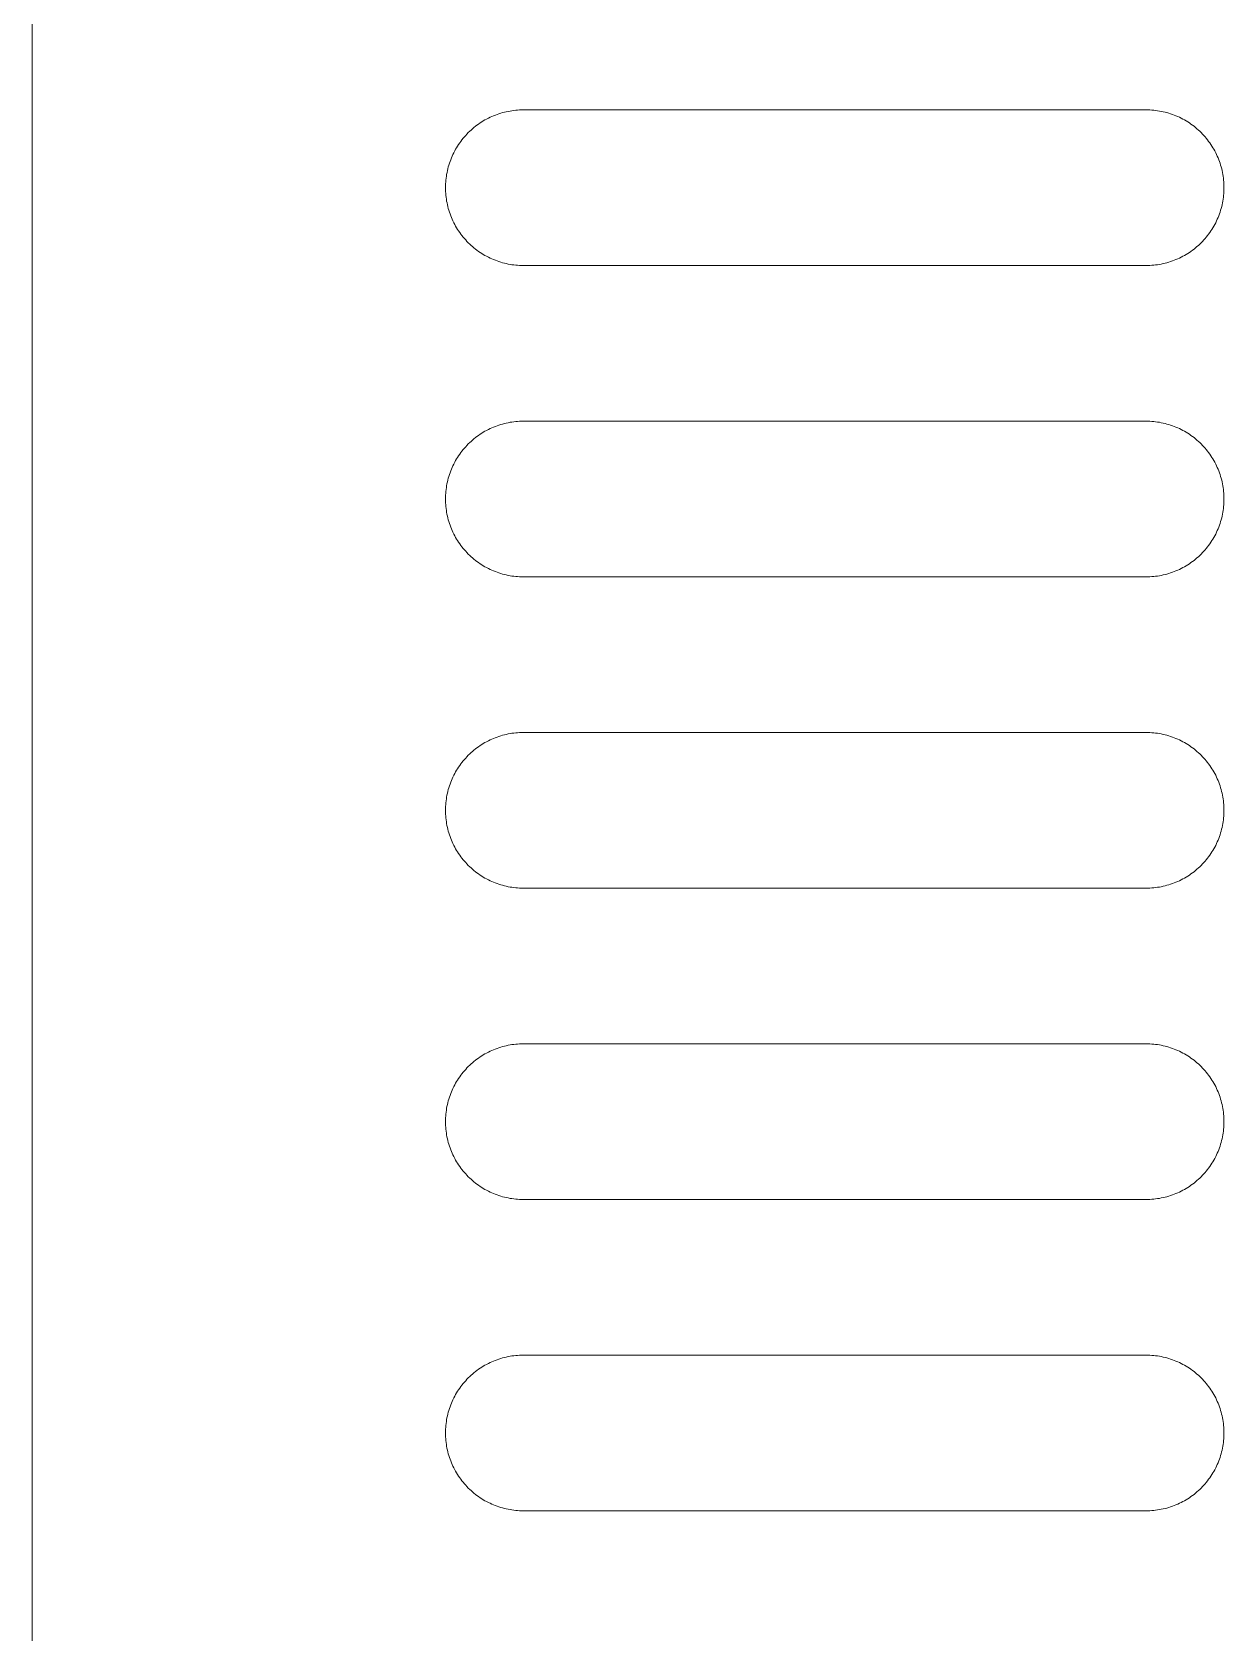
# Model space of a CAD drawing. Header units: millimetres. Extents: x -159872 to 386485, y -250577 to 158966.
# Drawn here: x 156742.96 to 156777.41, y 12891.62 to 12937.91 of the extents above; entities that cross this region are included whole.
import ezdxf

# ---------------------------------------------------------------- set-up
doc = ezdxf.new("R2010")
doc.units = ezdxf.units.MM
doc.layers.get('0').update_dxf_attribs({"lineweight": 25})
doc.layers.add('LDS-equipment-kitchen equipment', color=3, linetype='Continuous', lineweight=13)

# ---------------------------------------------------------------- blocks, each defined once
blk = doc.blocks.new('A$C9600e4bc')
at = {"linetype": 'Continuous', "transparency": 33554687}
for points in [[(0, 1395, 0), (682.4, 1395, 0)], [(116.2, 1383.05, 0), (116.2, 1383.05, 0)], [(125.2, 1383.05, 0), (125.2, 1383.05, 0)], [(134.2, 1383.05, 0), (134.2, 1383.05, 0)], [(143.2, 1383.05, 0), (143.2, 1383.05, 0)], [(152.2, 1383.05, 0), (152.2, 1383.05, 0)], [(113.95, 1380.8, 0), (113.95, 1362.8, 0)], [(118.45, 1380.8, 0), (118.45, 1362.8, 0)], [(122.95, 1380.8, 0), (122.95, 1362.8, 0)], [(127.45, 1380.8, 0), (127.45, 1362.8, 0)], [(131.95, 1380.8, 0), (131.95, 1362.8, 0)], [(136.45, 1380.8, 0), (136.45, 1362.8, 0)], [(140.95, 1380.8, 0), (140.95, 1362.8, 0)], [(145.45, 1380.8, 0), (145.45, 1362.8, 0)], [(149.95, 1380.8, 0), (149.95, 1362.8, 0)], [(154.45, 1380.8, 0), (154.45, 1362.8, 0)], [(116.2, 1360.55, 0), (116.2, 1360.55, 0)], [(125.2, 1360.55, 0), (125.2, 1360.55, 0)], [(134.2, 1360.55, 0), (134.2, 1360.55, 0)], [(143.2, 1360.55, 0), (143.2, 1360.55, 0)], [(152.2, 1360.55, 0), (152.2, 1360.55, 0)]]:
    blk.add_polyline3d(points, dxfattribs=at)
at = {"linetype": 'Continuous'}
for points in [[(113.95, 1380.8, 0), (113.951, 1380.855, 0), (113.953, 1380.91, 0), (113.956, 1380.966, 0), (113.961, 1381.021, 0), (113.967, 1381.075, 0), (113.974, 1381.13, 0), (113.983, 1381.185, 0), (113.993, 1381.239, 0), (114.005, 1381.293, 0), (114.017, 1381.347, 0), (114.031, 1381.4, 0), (114.047, 1381.453, 0), (114.064, 1381.506, 0), (114.081, 1381.558, 0), (114.101, 1381.61, 0), (114.121, 1381.661, 0), (114.143, 1381.712, 0), (114.166, 1381.762, 0), (114.19, 1381.812, 0), (114.216, 1381.861, 0), (114.242, 1381.909, 0), (114.27, 1381.957, 0), (114.299, 1382.004, 0), (114.329, 1382.05, 0), (114.36, 1382.096, 0), (114.393, 1382.14, 0), (114.426, 1382.184, 0), (114.461, 1382.227, 0), (114.496, 1382.27, 0), (114.533, 1382.311, 0), (114.57, 1382.351, 0), (114.609, 1382.391, 0), (114.648, 1382.43, 0), (114.689, 1382.467, 0), (114.73, 1382.504, 0), (114.773, 1382.539, 0), (114.816, 1382.574, 0), (114.86, 1382.607, 0), (114.904, 1382.64, 0), (114.95, 1382.671, 0), (114.996, 1382.701, 0), (115.043, 1382.73, 0), (115.091, 1382.758, 0), (115.139, 1382.784, 0), (115.188, 1382.81, 0), (115.238, 1382.834, 0), (115.288, 1382.857, 0), (115.339, 1382.879, 0), (115.39, 1382.899, 0), (115.442, 1382.918, 0), (115.494, 1382.936, 0), (115.547, 1382.953, 0), (115.6, 1382.969, 0), (115.653, 1382.983, 0), (115.707, 1382.995, 0), (115.761, 1383.007, 0), (115.815, 1383.017, 0), (115.87, 1383.026, 0), (115.925, 1383.033, 0), (115.979, 1383.039, 0), (116.034, 1383.044, 0), (116.09, 1383.047, 0), (116.145, 1383.049, 0), (116.2, 1383.05, 0)], [(116.2, 1383.05, 0), (116.255, 1383.049, 0), (116.31, 1383.047, 0), (116.365, 1383.044, 0), (116.42, 1383.039, 0), (116.475, 1383.033, 0), (116.53, 1383.026, 0), (116.585, 1383.017, 0), (116.639, 1383.007, 0), (116.693, 1382.995, 0), (116.747, 1382.983, 0), (116.8, 1382.969, 0), (116.853, 1382.953, 0), (116.906, 1382.936, 0), (116.958, 1382.918, 0), (117.01, 1382.899, 0), (117.061, 1382.879, 0), (117.112, 1382.857, 0), (117.162, 1382.834, 0), (117.212, 1382.81, 0), (117.261, 1382.784, 0), (117.309, 1382.758, 0), (117.357, 1382.73, 0), (117.404, 1382.701, 0), (117.45, 1382.671, 0), (117.496, 1382.64, 0), (117.54, 1382.607, 0), (117.584, 1382.574, 0), (117.627, 1382.539, 0), (117.67, 1382.504, 0), (117.711, 1382.467, 0), (117.751, 1382.43, 0), (117.791, 1382.391, 0), (117.83, 1382.351, 0), (117.867, 1382.311, 0), (117.904, 1382.27, 0), (117.939, 1382.227, 0), (117.974, 1382.184, 0), (118.007, 1382.14, 0), (118.04, 1382.096, 0), (118.071, 1382.05, 0), (118.101, 1382.004, 0), (118.13, 1381.957, 0), (118.158, 1381.909, 0), (118.184, 1381.861, 0), (118.21, 1381.812, 0), (118.234, 1381.762, 0), (118.257, 1381.712, 0), (118.279, 1381.661, 0), (118.299, 1381.61, 0), (118.318, 1381.558, 0), (118.336, 1381.506, 0), (118.353, 1381.453, 0), (118.368, 1381.4, 0), (118.383, 1381.347, 0), (118.395, 1381.293, 0), (118.407, 1381.239, 0), (118.417, 1381.185, 0), (118.426, 1381.13, 0), (118.433, 1381.075, 0), (118.439, 1381.021, 0), (118.444, 1380.966, 0), (118.447, 1380.91, 0), (118.449, 1380.855, 0), (118.45, 1380.8, 0)], [(122.95, 1380.8, 0), (122.951, 1380.855, 0), (122.953, 1380.91, 0), (122.956, 1380.966, 0), (122.961, 1381.021, 0), (122.967, 1381.075, 0), (122.974, 1381.13, 0), (122.983, 1381.185, 0), (122.993, 1381.239, 0), (123.005, 1381.293, 0), (123.017, 1381.347, 0), (123.031, 1381.4, 0), (123.047, 1381.453, 0), (123.064, 1381.506, 0), (123.082, 1381.558, 0), (123.101, 1381.61, 0), (123.121, 1381.661, 0), (123.143, 1381.712, 0), (123.166, 1381.762, 0), (123.19, 1381.812, 0), (123.216, 1381.861, 0), (123.242, 1381.909, 0), (123.27, 1381.957, 0), (123.299, 1382.004, 0), (123.329, 1382.05, 0), (123.36, 1382.096, 0), (123.393, 1382.14, 0), (123.426, 1382.184, 0), (123.461, 1382.227, 0), (123.496, 1382.27, 0), (123.533, 1382.311, 0), (123.57, 1382.351, 0), (123.609, 1382.391, 0), (123.649, 1382.43, 0), (123.689, 1382.467, 0), (123.73, 1382.504, 0), (123.773, 1382.539, 0), (123.816, 1382.574, 0), (123.86, 1382.607, 0), (123.904, 1382.64, 0), (123.95, 1382.671, 0), (123.996, 1382.701, 0), (124.043, 1382.73, 0), (124.091, 1382.758, 0), (124.139, 1382.784, 0), (124.188, 1382.81, 0), (124.238, 1382.834, 0), (124.288, 1382.857, 0), (124.339, 1382.879, 0), (124.39, 1382.899, 0), (124.442, 1382.918, 0), (124.494, 1382.936, 0), (124.547, 1382.953, 0), (124.6, 1382.969, 0), (124.653, 1382.983, 0), (124.707, 1382.995, 0), (124.761, 1383.007, 0), (124.815, 1383.017, 0), (124.87, 1383.026, 0), (124.925, 1383.033, 0), (124.979, 1383.039, 0), (125.034, 1383.044, 0), (125.09, 1383.047, 0), (125.145, 1383.049, 0), (125.2, 1383.05, 0)], [(125.2, 1383.05, 0), (125.255, 1383.049, 0), (125.31, 1383.047, 0), (125.366, 1383.044, 0), (125.421, 1383.039, 0), (125.475, 1383.033, 0), (125.53, 1383.026, 0), (125.585, 1383.017, 0), (125.639, 1383.007, 0), (125.693, 1382.995, 0), (125.747, 1382.983, 0), (125.8, 1382.969, 0), (125.853, 1382.953, 0), (125.906, 1382.936, 0), (125.958, 1382.918, 0), (126.01, 1382.899, 0), (126.061, 1382.879, 0), (126.112, 1382.857, 0), (126.162, 1382.834, 0), (126.212, 1382.81, 0), (126.261, 1382.784, 0), (126.309, 1382.758, 0), (126.357, 1382.73, 0), (126.404, 1382.701, 0), (126.45, 1382.671, 0), (126.496, 1382.64, 0), (126.54, 1382.607, 0), (126.584, 1382.574, 0), (126.627, 1382.539, 0), (126.67, 1382.504, 0), (126.711, 1382.467, 0), (126.751, 1382.43, 0), (126.791, 1382.391, 0), (126.83, 1382.351, 0), (126.867, 1382.311, 0), (126.904, 1382.27, 0), (126.939, 1382.227, 0), (126.974, 1382.184, 0), (127.007, 1382.14, 0), (127.04, 1382.096, 0), (127.071, 1382.05, 0), (127.101, 1382.004, 0), (127.13, 1381.957, 0), (127.158, 1381.909, 0), (127.184, 1381.861, 0), (127.21, 1381.812, 0), (127.234, 1381.762, 0), (127.257, 1381.712, 0), (127.279, 1381.661, 0), (127.299, 1381.61, 0), (127.318, 1381.558, 0), (127.336, 1381.506, 0), (127.353, 1381.453, 0), (127.368, 1381.4, 0), (127.383, 1381.347, 0), (127.395, 1381.293, 0), (127.407, 1381.239, 0), (127.417, 1381.185, 0), (127.426, 1381.13, 0), (127.433, 1381.075, 0), (127.439, 1381.021, 0), (127.444, 1380.966, 0), (127.447, 1380.91, 0), (127.449, 1380.855, 0), (127.45, 1380.8, 0)], [(131.95, 1380.8, 0), (131.951, 1380.855, 0), (131.953, 1380.91, 0), (131.956, 1380.966, 0), (131.961, 1381.021, 0), (131.967, 1381.075, 0), (131.974, 1381.13, 0), (131.983, 1381.185, 0), (131.993, 1381.239, 0), (132.005, 1381.293, 0), (132.017, 1381.347, 0), (132.032, 1381.4, 0), (132.047, 1381.453, 0), (132.064, 1381.506, 0), (132.082, 1381.558, 0), (132.101, 1381.61, 0), (132.121, 1381.661, 0), (132.143, 1381.712, 0), (132.166, 1381.762, 0), (132.19, 1381.812, 0), (132.216, 1381.861, 0), (132.242, 1381.909, 0), (132.27, 1381.957, 0), (132.299, 1382.004, 0), (132.329, 1382.05, 0), (132.36, 1382.096, 0), (132.393, 1382.14, 0), (132.426, 1382.184, 0), (132.461, 1382.227, 0), (132.496, 1382.27, 0), (132.533, 1382.311, 0), (132.57, 1382.351, 0), (132.609, 1382.391, 0), (132.649, 1382.43, 0), (132.689, 1382.467, 0), (132.73, 1382.504, 0), (132.773, 1382.539, 0), (132.816, 1382.574, 0), (132.86, 1382.607, 0), (132.904, 1382.64, 0), (132.95, 1382.671, 0), (132.996, 1382.701, 0), (133.043, 1382.73, 0), (133.091, 1382.758, 0), (133.139, 1382.784, 0), (133.188, 1382.81, 0), (133.238, 1382.834, 0), (133.288, 1382.857, 0), (133.339, 1382.879, 0), (133.39, 1382.899, 0), (133.442, 1382.918, 0), (133.494, 1382.936, 0), (133.547, 1382.953, 0), (133.6, 1382.969, 0), (133.653, 1382.983, 0), (133.707, 1382.995, 0), (133.761, 1383.007, 0), (133.815, 1383.017, 0), (133.87, 1383.026, 0), (133.925, 1383.033, 0), (133.979, 1383.039, 0), (134.035, 1383.044, 0), (134.09, 1383.047, 0), (134.145, 1383.049, 0), (134.2, 1383.05, 0)], [(134.2, 1383.05, 0), (134.255, 1383.049, 0), (134.31, 1383.047, 0), (134.366, 1383.044, 0), (134.421, 1383.039, 0), (134.475, 1383.033, 0), (134.53, 1383.026, 0), (134.585, 1383.017, 0), (134.639, 1383.007, 0), (134.693, 1382.995, 0), (134.747, 1382.983, 0), (134.8, 1382.969, 0), (134.853, 1382.953, 0), (134.906, 1382.936, 0), (134.958, 1382.918, 0), (135.01, 1382.899, 0), (135.061, 1382.879, 0), (135.112, 1382.857, 0), (135.162, 1382.834, 0), (135.212, 1382.81, 0), (135.261, 1382.784, 0), (135.309, 1382.758, 0), (135.357, 1382.73, 0), (135.404, 1382.701, 0), (135.45, 1382.671, 0), (135.496, 1382.64, 0), (135.54, 1382.607, 0), (135.584, 1382.574, 0), (135.627, 1382.539, 0), (135.67, 1382.504, 0), (135.711, 1382.467, 0), (135.751, 1382.43, 0), (135.791, 1382.391, 0), (135.83, 1382.351, 0), (135.867, 1382.311, 0), (135.904, 1382.27, 0), (135.939, 1382.227, 0), (135.974, 1382.184, 0), (136.007, 1382.14, 0), (136.04, 1382.096, 0), (136.071, 1382.05, 0), (136.101, 1382.004, 0), (136.13, 1381.957, 0), (136.158, 1381.909, 0), (136.184, 1381.861, 0), (136.21, 1381.812, 0), (136.234, 1381.762, 0), (136.257, 1381.712, 0), (136.279, 1381.661, 0), (136.299, 1381.61, 0), (136.319, 1381.558, 0), (136.336, 1381.506, 0), (136.353, 1381.453, 0), (136.369, 1381.4, 0), (136.383, 1381.347, 0), (136.395, 1381.293, 0), (136.407, 1381.239, 0), (136.417, 1381.185, 0), (136.426, 1381.13, 0), (136.433, 1381.075, 0), (136.439, 1381.021, 0), (136.444, 1380.966, 0), (136.447, 1380.91, 0), (136.449, 1380.855, 0), (136.45, 1380.8, 0)], [(140.95, 1380.8, 0), (140.951, 1380.855, 0), (140.953, 1380.91, 0), (140.956, 1380.966, 0), (140.961, 1381.021, 0), (140.967, 1381.075, 0), (140.974, 1381.13, 0), (140.983, 1381.185, 0), (140.993, 1381.239, 0), (141.005, 1381.293, 0), (141.017, 1381.347, 0), (141.031, 1381.4, 0), (141.047, 1381.453, 0), (141.064, 1381.506, 0), (141.081, 1381.558, 0), (141.101, 1381.61, 0), (141.121, 1381.661, 0), (141.143, 1381.712, 0), (141.166, 1381.762, 0), (141.19, 1381.812, 0), (141.216, 1381.861, 0), (141.242, 1381.909, 0), (141.27, 1381.957, 0), (141.299, 1382.004, 0), (141.329, 1382.05, 0), (141.36, 1382.096, 0), (141.393, 1382.14, 0), (141.426, 1382.184, 0), (141.461, 1382.227, 0), (141.496, 1382.27, 0), (141.533, 1382.311, 0), (141.57, 1382.351, 0), (141.609, 1382.391, 0), (141.649, 1382.43, 0), (141.689, 1382.467, 0), (141.73, 1382.504, 0), (141.773, 1382.539, 0), (141.816, 1382.574, 0), (141.86, 1382.607, 0), (141.904, 1382.64, 0), (141.95, 1382.671, 0), (141.996, 1382.701, 0), (142.043, 1382.73, 0), (142.091, 1382.758, 0), (142.139, 1382.784, 0), (142.188, 1382.81, 0), (142.238, 1382.834, 0), (142.288, 1382.857, 0), (142.339, 1382.879, 0), (142.39, 1382.899, 0), (142.442, 1382.918, 0), (142.494, 1382.936, 0), (142.547, 1382.953, 0), (142.6, 1382.969, 0), (142.653, 1382.983, 0), (142.707, 1382.995, 0), (142.761, 1383.007, 0), (142.815, 1383.017, 0), (142.87, 1383.026, 0), (142.925, 1383.033, 0), (142.979, 1383.039, 0), (143.034, 1383.044, 0), (143.09, 1383.047, 0), (143.145, 1383.049, 0), (143.2, 1383.05, 0)], [(143.2, 1383.05, 0), (143.255, 1383.049, 0), (143.31, 1383.047, 0), (143.365, 1383.044, 0), (143.421, 1383.039, 0), (143.475, 1383.033, 0), (143.53, 1383.026, 0), (143.585, 1383.017, 0), (143.639, 1383.007, 0), (143.693, 1382.995, 0), (143.747, 1382.983, 0), (143.8, 1382.969, 0), (143.853, 1382.953, 0), (143.906, 1382.936, 0), (143.958, 1382.918, 0), (144.01, 1382.899, 0), (144.061, 1382.879, 0), (144.112, 1382.857, 0), (144.162, 1382.834, 0), (144.212, 1382.81, 0), (144.261, 1382.784, 0), (144.309, 1382.758, 0), (144.357, 1382.73, 0), (144.404, 1382.701, 0), (144.45, 1382.671, 0), (144.496, 1382.64, 0), (144.54, 1382.607, 0), (144.584, 1382.574, 0), (144.627, 1382.539, 0), (144.67, 1382.504, 0), (144.711, 1382.467, 0), (144.751, 1382.43, 0), (144.791, 1382.391, 0), (144.83, 1382.351, 0), (144.867, 1382.311, 0), (144.904, 1382.27, 0), (144.939, 1382.227, 0), (144.974, 1382.184, 0), (145.007, 1382.14, 0), (145.04, 1382.096, 0), (145.071, 1382.05, 0), (145.101, 1382.004, 0), (145.13, 1381.957, 0), (145.158, 1381.909, 0), (145.184, 1381.861, 0), (145.21, 1381.812, 0), (145.234, 1381.762, 0), (145.257, 1381.712, 0), (145.279, 1381.661, 0), (145.299, 1381.61, 0), (145.318, 1381.558, 0), (145.336, 1381.506, 0), (145.353, 1381.453, 0), (145.368, 1381.4, 0), (145.383, 1381.347, 0), (145.395, 1381.293, 0), (145.407, 1381.239, 0), (145.417, 1381.185, 0), (145.426, 1381.13, 0), (145.433, 1381.075, 0), (145.439, 1381.021, 0), (145.444, 1380.966, 0), (145.447, 1380.91, 0), (145.449, 1380.855, 0), (145.45, 1380.8, 0)], [(149.95, 1380.8, 0), (149.951, 1380.855, 0), (149.953, 1380.91, 0), (149.956, 1380.966, 0), (149.961, 1381.021, 0), (149.967, 1381.075, 0), (149.974, 1381.13, 0), (149.983, 1381.185, 0), (149.993, 1381.239, 0), (150.005, 1381.293, 0), (150.017, 1381.347, 0), (150.032, 1381.4, 0), (150.047, 1381.453, 0), (150.064, 1381.506, 0), (150.082, 1381.558, 0), (150.101, 1381.61, 0), (150.121, 1381.661, 0), (150.143, 1381.712, 0), (150.166, 1381.762, 0), (150.19, 1381.812, 0), (150.216, 1381.861, 0), (150.242, 1381.909, 0), (150.27, 1381.957, 0), (150.299, 1382.004, 0), (150.329, 1382.05, 0), (150.36, 1382.096, 0), (150.393, 1382.14, 0), (150.426, 1382.184, 0), (150.461, 1382.227, 0), (150.496, 1382.27, 0), (150.533, 1382.311, 0), (150.57, 1382.351, 0), (150.609, 1382.391, 0), (150.649, 1382.43, 0), (150.689, 1382.467, 0), (150.73, 1382.504, 0), (150.773, 1382.539, 0), (150.816, 1382.574, 0), (150.86, 1382.607, 0), (150.904, 1382.64, 0), (150.95, 1382.671, 0), (150.996, 1382.701, 0), (151.043, 1382.73, 0), (151.091, 1382.758, 0), (151.139, 1382.784, 0), (151.188, 1382.81, 0), (151.238, 1382.834, 0), (151.288, 1382.857, 0), (151.339, 1382.879, 0), (151.39, 1382.899, 0), (151.442, 1382.918, 0), (151.494, 1382.936, 0), (151.547, 1382.953, 0), (151.6, 1382.969, 0), (151.653, 1382.983, 0), (151.707, 1382.995, 0), (151.761, 1383.007, 0), (151.815, 1383.017, 0), (151.87, 1383.026, 0), (151.925, 1383.033, 0), (151.979, 1383.039, 0), (152.034, 1383.044, 0), (152.09, 1383.047, 0), (152.145, 1383.049, 0), (152.2, 1383.05, 0)], [(152.2, 1383.05, 0), (152.255, 1383.049, 0), (152.31, 1383.047, 0), (152.366, 1383.044, 0), (152.421, 1383.039, 0), (152.475, 1383.033, 0), (152.53, 1383.026, 0), (152.585, 1383.017, 0), (152.639, 1383.007, 0), (152.693, 1382.995, 0), (152.747, 1382.983, 0), (152.8, 1382.969, 0), (152.853, 1382.953, 0), (152.906, 1382.936, 0), (152.958, 1382.918, 0), (153.01, 1382.899, 0), (153.061, 1382.879, 0), (153.112, 1382.857, 0), (153.162, 1382.834, 0), (153.212, 1382.81, 0), (153.261, 1382.784, 0), (153.309, 1382.758, 0), (153.357, 1382.73, 0), (153.404, 1382.701, 0), (153.45, 1382.671, 0), (153.496, 1382.64, 0), (153.54, 1382.607, 0), (153.584, 1382.574, 0), (153.627, 1382.539, 0), (153.67, 1382.504, 0), (153.711, 1382.467, 0), (153.751, 1382.43, 0), (153.791, 1382.391, 0), (153.83, 1382.351, 0), (153.867, 1382.311, 0), (153.904, 1382.27, 0), (153.939, 1382.227, 0), (153.974, 1382.184, 0), (154.007, 1382.14, 0), (154.04, 1382.096, 0), (154.071, 1382.05, 0), (154.101, 1382.004, 0), (154.13, 1381.957, 0), (154.158, 1381.909, 0), (154.184, 1381.861, 0), (154.21, 1381.812, 0), (154.234, 1381.762, 0), (154.257, 1381.712, 0), (154.279, 1381.661, 0), (154.299, 1381.61, 0), (154.318, 1381.558, 0), (154.336, 1381.506, 0), (154.353, 1381.453, 0), (154.369, 1381.4, 0), (154.383, 1381.347, 0), (154.395, 1381.293, 0), (154.407, 1381.239, 0), (154.417, 1381.185, 0), (154.426, 1381.13, 0), (154.433, 1381.075, 0), (154.439, 1381.021, 0), (154.444, 1380.966, 0), (154.447, 1380.91, 0), (154.449, 1380.855, 0), (154.45, 1380.8, 0)], [(116.2, 1360.55, 0), (116.145, 1360.551, 0), (116.09, 1360.553, 0), (116.034, 1360.556, 0), (115.979, 1360.561, 0), (115.925, 1360.567, 0), (115.87, 1360.574, 0), (115.815, 1360.583, 0), (115.761, 1360.593, 0), (115.707, 1360.605, 0), (115.653, 1360.617, 0), (115.6, 1360.631, 0), (115.547, 1360.647, 0), (115.494, 1360.663, 0), (115.442, 1360.681, 0), (115.39, 1360.701, 0), (115.339, 1360.721, 0), (115.288, 1360.743, 0), (115.238, 1360.766, 0), (115.188, 1360.79, 0), (115.139, 1360.816, 0), (115.091, 1360.842, 0), (115.043, 1360.87, 0), (114.996, 1360.899, 0), (114.95, 1360.929, 0), (114.904, 1360.96, 0), (114.86, 1360.993, 0), (114.816, 1361.026, 0), (114.773, 1361.061, 0), (114.73, 1361.096, 0), (114.689, 1361.133, 0), (114.648, 1361.17, 0), (114.609, 1361.209, 0), (114.57, 1361.248, 0), (114.533, 1361.289, 0), (114.496, 1361.33, 0), (114.461, 1361.373, 0), (114.426, 1361.416, 0), (114.393, 1361.46, 0), (114.36, 1361.504, 0), (114.329, 1361.55, 0), (114.299, 1361.596, 0), (114.27, 1361.643, 0), (114.242, 1361.691, 0), (114.216, 1361.739, 0), (114.19, 1361.788, 0), (114.166, 1361.838, 0), (114.143, 1361.888, 0), (114.121, 1361.939, 0), (114.101, 1361.99, 0), (114.081, 1362.042, 0), (114.064, 1362.094, 0), (114.047, 1362.147, 0), (114.031, 1362.2, 0), (114.017, 1362.253, 0), (114.005, 1362.307, 0), (113.993, 1362.361, 0), (113.983, 1362.415, 0), (113.974, 1362.47, 0), (113.967, 1362.525, 0), (113.961, 1362.579, 0), (113.956, 1362.634, 0), (113.953, 1362.69, 0), (113.951, 1362.745, 0), (113.95, 1362.8, 0)], [(118.45, 1362.8, 0), (118.449, 1362.745, 0), (118.447, 1362.69, 0), (118.444, 1362.634, 0), (118.439, 1362.579, 0), (118.433, 1362.525, 0), (118.426, 1362.47, 0), (118.417, 1362.415, 0), (118.407, 1362.361, 0), (118.395, 1362.307, 0), (118.383, 1362.253, 0), (118.368, 1362.2, 0), (118.353, 1362.147, 0), (118.336, 1362.094, 0), (118.318, 1362.042, 0), (118.299, 1361.99, 0), (118.279, 1361.939, 0), (118.257, 1361.888, 0), (118.234, 1361.838, 0), (118.21, 1361.788, 0), (118.184, 1361.739, 0), (118.158, 1361.691, 0), (118.13, 1361.643, 0), (118.101, 1361.596, 0), (118.071, 1361.55, 0), (118.04, 1361.504, 0), (118.007, 1361.46, 0), (117.974, 1361.416, 0), (117.939, 1361.373, 0), (117.904, 1361.33, 0), (117.867, 1361.289, 0), (117.83, 1361.248, 0), (117.791, 1361.209, 0), (117.751, 1361.17, 0), (117.711, 1361.133, 0), (117.67, 1361.096, 0), (117.627, 1361.061, 0), (117.584, 1361.026, 0), (117.54, 1360.993, 0), (117.496, 1360.96, 0), (117.45, 1360.929, 0), (117.404, 1360.899, 0), (117.357, 1360.87, 0), (117.309, 1360.842, 0), (117.261, 1360.816, 0), (117.212, 1360.79, 0), (117.162, 1360.766, 0), (117.112, 1360.743, 0), (117.061, 1360.721, 0), (117.01, 1360.701, 0), (116.958, 1360.681, 0), (116.906, 1360.663, 0), (116.853, 1360.647, 0), (116.8, 1360.631, 0), (116.747, 1360.617, 0), (116.693, 1360.605, 0), (116.639, 1360.593, 0), (116.585, 1360.583, 0), (116.53, 1360.574, 0), (116.475, 1360.567, 0), (116.42, 1360.561, 0), (116.365, 1360.556, 0), (116.31, 1360.553, 0), (116.255, 1360.551, 0), (116.2, 1360.55, 0)], [(125.2, 1360.55, 0), (125.145, 1360.551, 0), (125.09, 1360.553, 0), (125.034, 1360.556, 0), (124.979, 1360.561, 0), (124.925, 1360.567, 0), (124.87, 1360.574, 0), (124.815, 1360.583, 0), (124.761, 1360.593, 0), (124.707, 1360.605, 0), (124.653, 1360.617, 0), (124.6, 1360.631, 0), (124.547, 1360.647, 0), (124.494, 1360.663, 0), (124.442, 1360.681, 0), (124.39, 1360.701, 0), (124.339, 1360.721, 0), (124.288, 1360.743, 0), (124.238, 1360.766, 0), (124.188, 1360.79, 0), (124.139, 1360.816, 0), (124.091, 1360.842, 0), (124.043, 1360.87, 0), (123.996, 1360.899, 0), (123.95, 1360.929, 0), (123.904, 1360.96, 0), (123.86, 1360.993, 0), (123.816, 1361.026, 0), (123.773, 1361.061, 0), (123.73, 1361.096, 0), (123.689, 1361.133, 0), (123.649, 1361.17, 0), (123.609, 1361.209, 0), (123.57, 1361.248, 0), (123.533, 1361.289, 0), (123.496, 1361.33, 0), (123.461, 1361.373, 0), (123.426, 1361.416, 0), (123.393, 1361.46, 0), (123.36, 1361.504, 0), (123.329, 1361.55, 0), (123.299, 1361.596, 0), (123.27, 1361.643, 0), (123.242, 1361.691, 0), (123.216, 1361.739, 0), (123.19, 1361.788, 0), (123.166, 1361.838, 0), (123.143, 1361.888, 0), (123.121, 1361.939, 0), (123.101, 1361.99, 0), (123.082, 1362.042, 0), (123.064, 1362.094, 0), (123.047, 1362.147, 0), (123.031, 1362.2, 0), (123.017, 1362.253, 0), (123.005, 1362.307, 0), (122.993, 1362.361, 0), (122.983, 1362.415, 0), (122.974, 1362.47, 0), (122.967, 1362.525, 0), (122.961, 1362.579, 0), (122.956, 1362.634, 0), (122.953, 1362.69, 0), (122.951, 1362.745, 0), (122.95, 1362.8, 0)], [(127.45, 1362.8, 0), (127.449, 1362.745, 0), (127.447, 1362.69, 0), (127.444, 1362.634, 0), (127.439, 1362.579, 0), (127.433, 1362.525, 0), (127.426, 1362.47, 0), (127.417, 1362.415, 0), (127.407, 1362.361, 0), (127.395, 1362.307, 0), (127.383, 1362.253, 0), (127.368, 1362.2, 0), (127.353, 1362.147, 0), (127.336, 1362.094, 0), (127.318, 1362.042, 0), (127.299, 1361.99, 0), (127.279, 1361.939, 0), (127.257, 1361.888, 0), (127.234, 1361.838, 0), (127.21, 1361.788, 0), (127.184, 1361.739, 0), (127.158, 1361.691, 0), (127.13, 1361.643, 0), (127.101, 1361.596, 0), (127.071, 1361.55, 0), (127.04, 1361.504, 0), (127.007, 1361.46, 0), (126.974, 1361.416, 0), (126.939, 1361.373, 0), (126.904, 1361.33, 0), (126.867, 1361.289, 0), (126.83, 1361.248, 0), (126.791, 1361.209, 0), (126.751, 1361.17, 0), (126.711, 1361.133, 0), (126.67, 1361.096, 0), (126.627, 1361.061, 0), (126.584, 1361.026, 0), (126.54, 1360.993, 0), (126.496, 1360.96, 0), (126.45, 1360.929, 0), (126.404, 1360.899, 0), (126.357, 1360.87, 0), (126.309, 1360.842, 0), (126.261, 1360.816, 0), (126.212, 1360.79, 0), (126.162, 1360.766, 0), (126.112, 1360.743, 0), (126.061, 1360.721, 0), (126.01, 1360.701, 0), (125.958, 1360.681, 0), (125.906, 1360.663, 0), (125.853, 1360.647, 0), (125.8, 1360.631, 0), (125.747, 1360.617, 0), (125.693, 1360.605, 0), (125.639, 1360.593, 0), (125.585, 1360.583, 0), (125.53, 1360.574, 0), (125.475, 1360.567, 0), (125.421, 1360.561, 0), (125.366, 1360.556, 0), (125.31, 1360.553, 0), (125.255, 1360.551, 0), (125.2, 1360.55, 0)], [(134.2, 1360.55, 0), (134.145, 1360.551, 0), (134.09, 1360.553, 0), (134.035, 1360.556, 0), (133.979, 1360.561, 0), (133.925, 1360.567, 0), (133.87, 1360.574, 0), (133.815, 1360.583, 0), (133.761, 1360.593, 0), (133.707, 1360.605, 0), (133.653, 1360.617, 0), (133.6, 1360.631, 0), (133.547, 1360.647, 0), (133.494, 1360.663, 0), (133.442, 1360.681, 0), (133.39, 1360.701, 0), (133.339, 1360.721, 0), (133.288, 1360.743, 0), (133.238, 1360.766, 0), (133.188, 1360.79, 0), (133.139, 1360.816, 0), (133.091, 1360.842, 0), (133.043, 1360.87, 0), (132.996, 1360.899, 0), (132.95, 1360.929, 0), (132.904, 1360.96, 0), (132.86, 1360.993, 0), (132.816, 1361.026, 0), (132.773, 1361.061, 0), (132.73, 1361.096, 0), (132.689, 1361.133, 0), (132.649, 1361.17, 0), (132.609, 1361.209, 0), (132.57, 1361.248, 0), (132.533, 1361.289, 0), (132.496, 1361.33, 0), (132.461, 1361.373, 0), (132.426, 1361.416, 0), (132.393, 1361.46, 0), (132.36, 1361.504, 0), (132.329, 1361.55, 0), (132.299, 1361.596, 0), (132.27, 1361.643, 0), (132.242, 1361.691, 0), (132.216, 1361.739, 0), (132.19, 1361.788, 0), (132.166, 1361.838, 0), (132.143, 1361.888, 0), (132.121, 1361.939, 0), (132.101, 1361.99, 0), (132.082, 1362.042, 0), (132.064, 1362.094, 0), (132.047, 1362.147, 0), (132.032, 1362.2, 0), (132.017, 1362.253, 0), (132.005, 1362.307, 0), (131.993, 1362.361, 0), (131.983, 1362.415, 0), (131.974, 1362.47, 0), (131.967, 1362.525, 0), (131.961, 1362.579, 0), (131.956, 1362.634, 0), (131.953, 1362.69, 0), (131.951, 1362.745, 0), (131.95, 1362.8, 0)], [(136.45, 1362.8, 0), (136.449, 1362.745, 0), (136.447, 1362.69, 0), (136.444, 1362.634, 0), (136.439, 1362.579, 0), (136.433, 1362.525, 0), (136.426, 1362.47, 0), (136.417, 1362.415, 0), (136.407, 1362.361, 0), (136.395, 1362.307, 0), (136.383, 1362.253, 0), (136.369, 1362.2, 0), (136.353, 1362.147, 0), (136.336, 1362.094, 0), (136.319, 1362.042, 0), (136.299, 1361.99, 0), (136.279, 1361.939, 0), (136.257, 1361.888, 0), (136.234, 1361.838, 0), (136.21, 1361.788, 0), (136.184, 1361.739, 0), (136.158, 1361.691, 0), (136.13, 1361.643, 0), (136.101, 1361.596, 0), (136.071, 1361.55, 0), (136.04, 1361.504, 0), (136.007, 1361.46, 0), (135.974, 1361.416, 0), (135.939, 1361.373, 0), (135.904, 1361.33, 0), (135.867, 1361.289, 0), (135.83, 1361.248, 0), (135.791, 1361.209, 0), (135.751, 1361.17, 0), (135.711, 1361.133, 0), (135.67, 1361.096, 0), (135.627, 1361.061, 0), (135.584, 1361.026, 0), (135.54, 1360.993, 0), (135.496, 1360.96, 0), (135.45, 1360.929, 0), (135.404, 1360.899, 0), (135.357, 1360.87, 0), (135.309, 1360.842, 0), (135.261, 1360.816, 0), (135.212, 1360.79, 0), (135.162, 1360.766, 0), (135.112, 1360.743, 0), (135.061, 1360.721, 0), (135.01, 1360.701, 0), (134.958, 1360.681, 0), (134.906, 1360.663, 0), (134.853, 1360.647, 0), (134.8, 1360.631, 0), (134.747, 1360.617, 0), (134.693, 1360.605, 0), (134.639, 1360.593, 0), (134.585, 1360.583, 0), (134.53, 1360.574, 0), (134.475, 1360.567, 0), (134.421, 1360.561, 0), (134.366, 1360.556, 0), (134.31, 1360.553, 0), (134.255, 1360.551, 0), (134.2, 1360.55, 0)], [(143.2, 1360.55, 0), (143.145, 1360.551, 0), (143.09, 1360.553, 0), (143.034, 1360.556, 0), (142.979, 1360.561, 0), (142.925, 1360.567, 0), (142.87, 1360.574, 0), (142.815, 1360.583, 0), (142.761, 1360.593, 0), (142.707, 1360.605, 0), (142.653, 1360.617, 0), (142.6, 1360.631, 0), (142.547, 1360.647, 0), (142.494, 1360.663, 0), (142.442, 1360.681, 0), (142.39, 1360.701, 0), (142.339, 1360.721, 0), (142.288, 1360.743, 0), (142.238, 1360.766, 0), (142.188, 1360.79, 0), (142.139, 1360.816, 0), (142.091, 1360.842, 0), (142.043, 1360.87, 0), (141.996, 1360.899, 0), (141.95, 1360.929, 0), (141.904, 1360.96, 0), (141.86, 1360.993, 0), (141.816, 1361.026, 0), (141.773, 1361.061, 0), (141.73, 1361.096, 0), (141.689, 1361.133, 0), (141.649, 1361.17, 0), (141.609, 1361.209, 0), (141.57, 1361.248, 0), (141.533, 1361.289, 0), (141.496, 1361.33, 0), (141.461, 1361.373, 0), (141.426, 1361.416, 0), (141.393, 1361.46, 0), (141.36, 1361.504, 0), (141.329, 1361.55, 0), (141.299, 1361.596, 0), (141.27, 1361.643, 0), (141.242, 1361.691, 0), (141.216, 1361.739, 0), (141.19, 1361.788, 0), (141.166, 1361.838, 0), (141.143, 1361.888, 0), (141.121, 1361.939, 0), (141.101, 1361.99, 0), (141.081, 1362.042, 0), (141.064, 1362.094, 0), (141.047, 1362.147, 0), (141.031, 1362.2, 0), (141.017, 1362.253, 0), (141.005, 1362.307, 0), (140.993, 1362.361, 0), (140.983, 1362.415, 0), (140.974, 1362.47, 0), (140.967, 1362.525, 0), (140.961, 1362.579, 0), (140.956, 1362.634, 0), (140.953, 1362.69, 0), (140.951, 1362.745, 0), (140.95, 1362.8, 0)], [(145.45, 1362.8, 0), (145.449, 1362.745, 0), (145.447, 1362.69, 0), (145.444, 1362.634, 0), (145.439, 1362.579, 0), (145.433, 1362.525, 0), (145.426, 1362.47, 0), (145.417, 1362.415, 0), (145.407, 1362.361, 0), (145.395, 1362.307, 0), (145.383, 1362.253, 0), (145.368, 1362.2, 0), (145.353, 1362.147, 0), (145.336, 1362.094, 0), (145.318, 1362.042, 0), (145.299, 1361.99, 0), (145.279, 1361.939, 0), (145.257, 1361.888, 0), (145.234, 1361.838, 0), (145.21, 1361.788, 0), (145.184, 1361.739, 0), (145.158, 1361.691, 0), (145.13, 1361.643, 0), (145.101, 1361.596, 0), (145.071, 1361.55, 0), (145.04, 1361.504, 0), (145.007, 1361.46, 0), (144.974, 1361.416, 0), (144.939, 1361.373, 0), (144.904, 1361.33, 0), (144.867, 1361.289, 0), (144.83, 1361.248, 0), (144.791, 1361.209, 0), (144.751, 1361.17, 0), (144.711, 1361.133, 0), (144.67, 1361.096, 0), (144.627, 1361.061, 0), (144.584, 1361.026, 0), (144.54, 1360.993, 0), (144.496, 1360.96, 0), (144.45, 1360.929, 0), (144.404, 1360.899, 0), (144.357, 1360.87, 0), (144.309, 1360.842, 0), (144.261, 1360.816, 0), (144.212, 1360.79, 0), (144.162, 1360.766, 0), (144.112, 1360.743, 0), (144.061, 1360.721, 0), (144.01, 1360.701, 0), (143.958, 1360.681, 0), (143.906, 1360.663, 0), (143.853, 1360.647, 0), (143.8, 1360.631, 0), (143.747, 1360.617, 0), (143.693, 1360.605, 0), (143.639, 1360.593, 0), (143.585, 1360.583, 0), (143.53, 1360.574, 0), (143.475, 1360.567, 0), (143.421, 1360.561, 0), (143.365, 1360.556, 0), (143.31, 1360.553, 0), (143.255, 1360.551, 0), (143.2, 1360.55, 0)], [(152.2, 1360.55, 0), (152.145, 1360.551, 0), (152.09, 1360.553, 0), (152.034, 1360.556, 0), (151.979, 1360.561, 0), (151.925, 1360.567, 0), (151.87, 1360.574, 0), (151.815, 1360.583, 0), (151.761, 1360.593, 0), (151.707, 1360.605, 0), (151.653, 1360.617, 0), (151.6, 1360.631, 0), (151.547, 1360.647, 0), (151.494, 1360.663, 0), (151.442, 1360.681, 0), (151.39, 1360.701, 0), (151.339, 1360.721, 0), (151.288, 1360.743, 0), (151.238, 1360.766, 0), (151.188, 1360.79, 0), (151.139, 1360.816, 0), (151.091, 1360.842, 0), (151.043, 1360.87, 0), (150.996, 1360.899, 0), (150.95, 1360.929, 0), (150.904, 1360.96, 0), (150.86, 1360.993, 0), (150.816, 1361.026, 0), (150.773, 1361.061, 0), (150.73, 1361.096, 0), (150.689, 1361.133, 0), (150.649, 1361.17, 0), (150.609, 1361.209, 0), (150.57, 1361.248, 0), (150.533, 1361.289, 0), (150.496, 1361.33, 0), (150.461, 1361.373, 0), (150.426, 1361.416, 0), (150.393, 1361.46, 0), (150.36, 1361.504, 0), (150.329, 1361.55, 0), (150.299, 1361.596, 0), (150.27, 1361.643, 0), (150.242, 1361.691, 0), (150.216, 1361.739, 0), (150.19, 1361.788, 0), (150.166, 1361.838, 0), (150.143, 1361.888, 0), (150.121, 1361.939, 0), (150.101, 1361.99, 0), (150.082, 1362.042, 0), (150.064, 1362.094, 0), (150.047, 1362.147, 0), (150.032, 1362.2, 0), (150.017, 1362.253, 0), (150.005, 1362.307, 0), (149.993, 1362.361, 0), (149.983, 1362.415, 0), (149.974, 1362.47, 0), (149.967, 1362.525, 0), (149.961, 1362.579, 0), (149.956, 1362.634, 0), (149.953, 1362.69, 0), (149.951, 1362.745, 0), (149.95, 1362.8, 0)], [(154.45, 1362.8, 0), (154.449, 1362.745, 0), (154.447, 1362.69, 0), (154.444, 1362.634, 0), (154.439, 1362.579, 0), (154.433, 1362.525, 0), (154.426, 1362.47, 0), (154.417, 1362.415, 0), (154.407, 1362.361, 0), (154.395, 1362.307, 0), (154.383, 1362.253, 0), (154.369, 1362.2, 0), (154.353, 1362.147, 0), (154.336, 1362.094, 0), (154.318, 1362.042, 0), (154.299, 1361.99, 0), (154.279, 1361.939, 0), (154.257, 1361.888, 0), (154.234, 1361.838, 0), (154.21, 1361.788, 0), (154.184, 1361.739, 0), (154.158, 1361.691, 0), (154.13, 1361.643, 0), (154.101, 1361.596, 0), (154.071, 1361.55, 0), (154.04, 1361.504, 0), (154.007, 1361.46, 0), (153.974, 1361.416, 0), (153.939, 1361.373, 0), (153.904, 1361.33, 0), (153.867, 1361.289, 0), (153.83, 1361.248, 0), (153.791, 1361.209, 0), (153.751, 1361.17, 0), (153.711, 1361.133, 0), (153.67, 1361.096, 0), (153.627, 1361.061, 0), (153.584, 1361.026, 0), (153.54, 1360.993, 0), (153.496, 1360.96, 0), (153.45, 1360.929, 0), (153.404, 1360.899, 0), (153.357, 1360.87, 0), (153.309, 1360.842, 0), (153.261, 1360.816, 0), (153.212, 1360.79, 0), (153.162, 1360.766, 0), (153.112, 1360.743, 0), (153.061, 1360.721, 0), (153.01, 1360.701, 0), (152.958, 1360.681, 0), (152.906, 1360.663, 0), (152.853, 1360.647, 0), (152.8, 1360.631, 0), (152.747, 1360.617, 0), (152.693, 1360.605, 0), (152.639, 1360.593, 0), (152.585, 1360.583, 0), (152.53, 1360.574, 0), (152.475, 1360.567, 0), (152.421, 1360.561, 0), (152.366, 1360.556, 0), (152.31, 1360.553, 0), (152.255, 1360.551, 0), (152.2, 1360.55, 0)]]:
    blk.add_polyline3d(points, dxfattribs=at)
blk = doc.blocks.new('Group-410')
at = {"layer": 'LDS-equipment-kitchen equipment', "rotation": 89.99982067775133}
blk.add_blockref('A$C9600e4bc', (97464.448, 49238.718), dxfattribs=at)

msp = doc.modelspace()

# ---------------------------------------------------------------- block references
at = {"layer": 'LDS-equipment-kitchen equipment', "color": 7}
msp.add_blockref('Group-410', (60673.51323, -36457.51522), dxfattribs=at)

doc.saveas('drawing.dxf')
